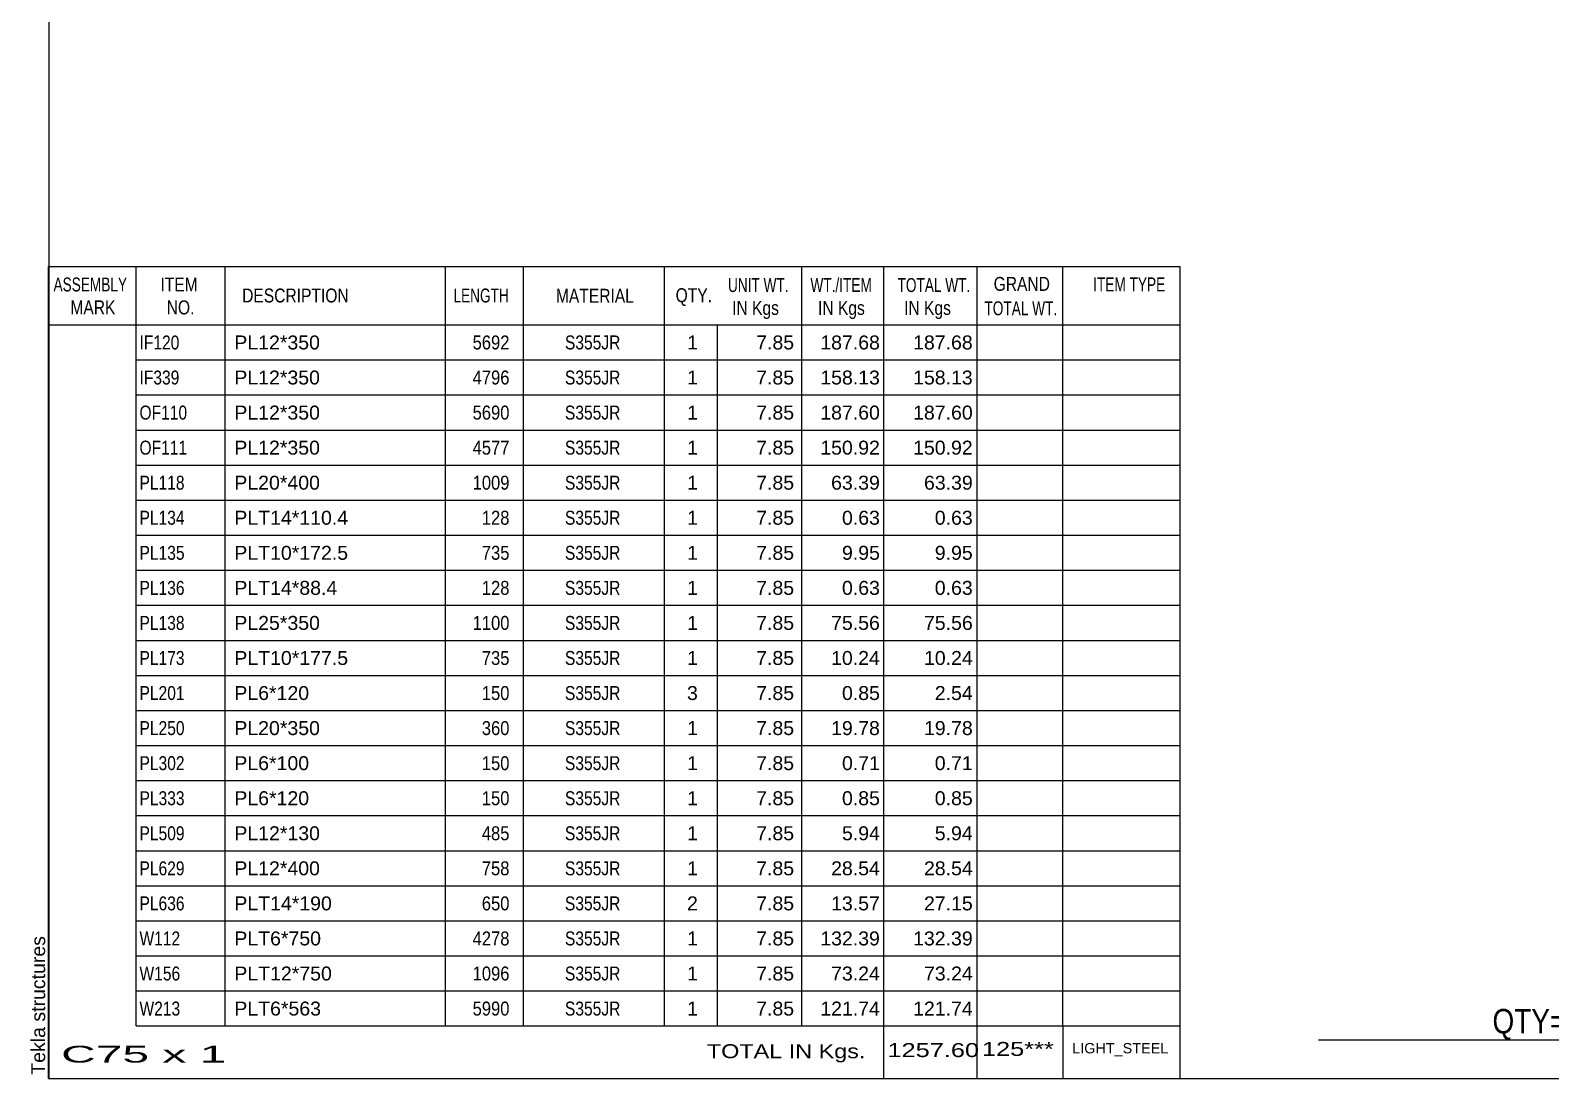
# Model space of a CAD drawing. Header units: millimetres. Extents: x -318 to 94, y -164 to 123.
# Drawn here: x -318.5 to -110.3, y -164.1 to -20.6 of the extents above; entities that cross this region are included whole.
import ezdxf

# ---------------------------------------------------------------- set-up
doc = ezdxf.new("R2010")
doc.units = ezdxf.units.MM
doc.styles.add('Arial', font='ARIAL.TTF', dxfattribs={"height": 0.2})
doc.styles.add('Arial Narrow', font='ARIALN.TTF', dxfattribs={"height": 0.2})

# ---------------------------------------------------------------- blocks, each defined once
blk = doc.blocks.new('Unknown-623327975-1210')
at = {"color": 5, "linetype": 'Continuous'}
for p, q in [((-315.98, 122.96), (-315.98, -164.04)), ((-315.98, -164.04), (94.02, -164.04))]:
    blk.add_line(p, q, dxfattribs=at)
at = {"color": 174, "linetype": 'Continuous', "style": 'Arial'}
blk.add_text('Tekla structures', height=1.9102, rotation=90, dxfattribs=at).set_placement((-316.48, -163.54))
blk = doc.blocks.new('CBS_BOM-623327975-4260')
at = {"color": 7, "linetype": 'Continuous'}
for p, q in [((-316.02, -60.87), (-316.02, -52.87)), ((-316.01, -52.87), (-161.09, -52.88)), ((-304.02, -60.87), (-304.02, -52.87)), ((-291.83, -60.87), (-291.83, -52.87)), ((-261.66, -60.87), (-261.66, -52.87)), ((-250.98, -60.87), (-250.98, -52.87)), ((-231.67, -60.87), (-231.67, -52.87)), ((-212.86, -60.87), (-212.86, -52.87)), ((-201.65, -60.87), (-201.65, -52.87)), ((-188.87, -60.87), (-188.87, -52.87)), ((-177.12, -60.87), (-177.12, -52.87)), ((-161.09, -52.88), (-161.1, -60.86)), ((-316.02, -60.87), (-161.09, -60.87)), ((-316.02, -65.67), (-316.02, -60.87)), ((-304.02, -65.67), (-304.02, -60.87)), ((-291.83, -65.67), (-291.83, -60.87)), ((-261.66, -65.67), (-261.66, -60.87)), ((-250.98, -65.67), (-250.98, -60.87)), ((-231.67, -65.67), (-231.67, -60.87)), ((-224.4, -65.67), (-224.4, -60.87)), ((-212.86, -65.67), (-212.86, -60.87)), ((-201.65, -65.67), (-201.65, -60.87)), ((-188.87, -65.67), (-188.87, -60.87)), ((-177.1, -65.67), (-177.1, -60.87)), ((-161.09, -60.88), (-161.09, -65.67)), ((-316.02, -70.47), (-316.02, -65.67)), ((-304.02, -65.67), (-161.09, -65.67)), ((-304.02, -70.47), (-304.02, -65.67)), ((-291.83, -70.47), (-291.83, -65.67)), ((-261.66, -70.47), (-261.66, -65.67)), ((-250.98, -70.47), (-250.98, -65.67)), ((-231.67, -70.47), (-231.67, -65.67)), ((-224.4, -70.47), (-224.4, -65.67)), ((-212.86, -70.47), (-212.86, -65.67)), ((-201.65, -70.47), (-201.65, -65.67)), ((-188.87, -70.47), (-188.87, -65.67)), ((-177.1, -70.47), (-177.1, -65.67)), ((-161.09, -65.68), (-161.09, -70.47)), ((-316.02, -75.27), (-316.02, -70.47)), ((-304.02, -70.47), (-161.09, -70.47)), ((-304.02, -75.27), (-304.02, -70.47)), ((-291.83, -75.27), (-291.83, -70.47)), ((-261.66, -75.27), (-261.66, -70.47)), ((-250.98, -75.27), (-250.98, -70.47)), ((-231.67, -75.27), (-231.67, -70.47)), ((-224.4, -75.27), (-224.4, -70.47)), ((-212.86, -75.27), (-212.86, -70.47)), ((-201.65, -75.27), (-201.65, -70.47)), ((-188.87, -75.27), (-188.87, -70.47)), ((-177.1, -75.27), (-177.1, -70.47)), ((-161.09, -70.48), (-161.09, -75.27)), ((-316.02, -80.07), (-316.02, -75.27)), ((-304.02, -75.27), (-161.09, -75.27)), ((-304.02, -80.07), (-304.02, -75.27)), ((-291.83, -80.07), (-291.83, -75.27)), ((-261.66, -80.07), (-261.66, -75.27)), ((-250.98, -80.07), (-250.98, -75.27)), ((-231.67, -80.07), (-231.67, -75.27)), ((-224.4, -80.07), (-224.4, -75.27)), ((-212.86, -80.07), (-212.86, -75.27)), ((-201.65, -80.07), (-201.65, -75.27)), ((-188.87, -80.07), (-188.87, -75.27)), ((-177.1, -80.07), (-177.1, -75.27)), ((-161.09, -75.28), (-161.09, -80.07)), ((-316.02, -84.87), (-316.02, -80.07)), ((-304.02, -80.07), (-161.09, -80.07)), ((-304.02, -84.87), (-304.02, -80.07)), ((-291.83, -84.87), (-291.83, -80.07)), ((-261.66, -84.87), (-261.66, -80.07)), ((-250.98, -84.87), (-250.98, -80.07)), ((-231.67, -84.87), (-231.67, -80.07)), ((-224.4, -84.87), (-224.4, -80.07)), ((-212.86, -84.87), (-212.86, -80.07)), ((-201.65, -84.87), (-201.65, -80.07)), ((-188.87, -84.87), (-188.87, -80.07)), ((-177.1, -84.87), (-177.1, -80.07)), ((-161.09, -80.08), (-161.09, -84.87)), ((-316.02, -89.67), (-316.02, -84.87)), ((-304.02, -84.87), (-161.09, -84.87)), ((-304.02, -89.67), (-304.02, -84.87)), ((-291.83, -89.67), (-291.83, -84.87)), ((-261.66, -89.67), (-261.66, -84.87)), ((-250.98, -89.67), (-250.98, -84.87)), ((-231.67, -89.67), (-231.67, -84.87)), ((-224.4, -89.67), (-224.4, -84.87)), ((-212.86, -89.67), (-212.86, -84.87)), ((-201.65, -89.67), (-201.65, -84.87)), ((-188.87, -89.67), (-188.87, -84.87)), ((-177.1, -89.67), (-177.1, -84.87)), ((-161.09, -84.88), (-161.09, -89.67)), ((-316.02, -94.47), (-316.02, -89.67)), ((-304.02, -89.67), (-161.09, -89.67)), ((-304.02, -94.47), (-304.02, -89.67)), ((-291.83, -94.47), (-291.83, -89.67)), ((-261.66, -94.47), (-261.66, -89.67)), ((-250.98, -94.47), (-250.98, -89.67)), ((-231.67, -94.47), (-231.67, -89.67)), ((-224.4, -94.47), (-224.4, -89.67)), ((-212.86, -94.47), (-212.86, -89.67)), ((-201.65, -94.47), (-201.65, -89.67)), ((-188.87, -94.47), (-188.87, -89.67)), ((-177.1, -94.47), (-177.1, -89.67)), ((-161.09, -89.68), (-161.09, -94.47)), ((-316.02, -99.27), (-316.02, -94.47)), ((-304.02, -94.47), (-161.09, -94.47)), ((-304.02, -99.27), (-304.02, -94.47)), ((-291.83, -99.27), (-291.83, -94.47)), ((-261.66, -99.27), (-261.66, -94.47)), ((-250.98, -99.27), (-250.98, -94.47)), ((-231.67, -99.27), (-231.67, -94.47)), ((-224.4, -99.27), (-224.4, -94.47)), ((-212.86, -99.27), (-212.86, -94.47)), ((-201.65, -99.27), (-201.65, -94.47)), ((-188.87, -99.27), (-188.87, -94.47)), ((-177.1, -99.27), (-177.1, -94.47)), ((-161.09, -94.48), (-161.09, -99.27)), ((-316.02, -104.07), (-316.02, -99.27)), ((-304.02, -99.27), (-161.09, -99.27)), ((-304.02, -104.07), (-304.02, -99.27)), ((-291.83, -104.07), (-291.83, -99.27)), ((-261.66, -104.07), (-261.66, -99.27)), ((-250.98, -104.07), (-250.98, -99.27)), ((-231.67, -104.07), (-231.67, -99.27)), ((-224.4, -104.07), (-224.4, -99.27)), ((-212.86, -104.07), (-212.86, -99.27)), ((-201.65, -104.07), (-201.65, -99.27)), ((-188.87, -104.07), (-188.87, -99.27)), ((-177.1, -104.07), (-177.1, -99.27)), ((-161.09, -99.28), (-161.09, -104.07)), ((-316.02, -108.87), (-316.02, -104.07)), ((-304.02, -104.07), (-161.09, -104.07)), ((-304.02, -108.87), (-304.02, -104.07)), ((-291.83, -108.87), (-291.83, -104.07)), ((-261.66, -108.87), (-261.66, -104.07)), ((-250.98, -108.87), (-250.98, -104.07)), ((-231.67, -108.87), (-231.67, -104.07)), ((-224.4, -108.87), (-224.4, -104.07)), ((-212.86, -108.87), (-212.86, -104.07)), ((-201.65, -108.87), (-201.65, -104.07)), ((-188.87, -108.87), (-188.87, -104.07)), ((-177.1, -108.87), (-177.1, -104.07)), ((-161.09, -104.08), (-161.09, -108.87)), ((-316.02, -113.67), (-316.02, -108.87)), ((-304.02, -108.87), (-161.09, -108.87)), ((-304.02, -113.67), (-304.02, -108.87)), ((-291.83, -113.67), (-291.83, -108.87)), ((-261.66, -113.67), (-261.66, -108.87)), ((-250.98, -113.67), (-250.98, -108.87)), ((-231.67, -113.67), (-231.67, -108.87)), ((-224.4, -113.67), (-224.4, -108.87)), ((-212.86, -113.67), (-212.86, -108.87)), ((-201.65, -113.67), (-201.65, -108.87)), ((-188.87, -113.67), (-188.87, -108.87)), ((-177.1, -113.67), (-177.1, -108.87)), ((-161.09, -108.88), (-161.09, -113.67)), ((-316.02, -118.47), (-316.02, -113.67)), ((-304.02, -113.67), (-161.09, -113.67)), ((-304.02, -118.47), (-304.02, -113.67)), ((-291.83, -118.47), (-291.83, -113.67)), ((-261.66, -118.47), (-261.66, -113.67)), ((-250.98, -118.47), (-250.98, -113.67)), ((-231.67, -118.47), (-231.67, -113.67)), ((-224.4, -118.47), (-224.4, -113.67)), ((-212.86, -118.47), (-212.86, -113.67)), ((-201.65, -118.47), (-201.65, -113.67)), ((-188.87, -118.47), (-188.87, -113.67)), ((-177.1, -118.47), (-177.1, -113.67)), ((-161.09, -113.68), (-161.09, -118.47)), ((-316.02, -123.27), (-316.02, -118.47)), ((-304.02, -118.47), (-161.09, -118.47)), ((-304.02, -123.27), (-304.02, -118.47)), ((-291.83, -123.27), (-291.83, -118.47)), ((-261.66, -123.27), (-261.66, -118.47)), ((-250.98, -123.27), (-250.98, -118.47)), ((-231.67, -123.27), (-231.67, -118.47)), ((-224.4, -123.27), (-224.4, -118.47)), ((-212.86, -123.27), (-212.86, -118.47)), ((-201.65, -123.27), (-201.65, -118.47)), ((-188.87, -123.27), (-188.87, -118.47)), ((-177.1, -123.27), (-177.1, -118.47)), ((-161.09, -118.48), (-161.09, -123.27)), ((-316.02, -128.07), (-316.02, -123.27)), ((-304.02, -123.27), (-161.09, -123.27)), ((-304.02, -128.07), (-304.02, -123.27)), ((-291.83, -128.07), (-291.83, -123.27)), ((-261.66, -128.07), (-261.66, -123.27)), ((-250.98, -128.07), (-250.98, -123.27)), ((-231.67, -128.07), (-231.67, -123.27)), ((-224.4, -128.07), (-224.4, -123.27)), ((-212.86, -128.07), (-212.86, -123.27)), ((-201.65, -128.07), (-201.65, -123.27)), ((-188.87, -128.07), (-188.87, -123.27)), ((-177.1, -128.07), (-177.1, -123.27)), ((-161.09, -123.28), (-161.09, -128.07)), ((-316.02, -132.87), (-316.02, -128.07)), ((-304.02, -128.07), (-161.09, -128.07)), ((-304.02, -132.87), (-304.02, -128.07)), ((-291.83, -132.87), (-291.83, -128.07)), ((-261.66, -132.87), (-261.66, -128.07)), ((-250.98, -132.87), (-250.98, -128.07)), ((-231.67, -132.87), (-231.67, -128.07)), ((-224.4, -132.87), (-224.4, -128.07)), ((-212.86, -132.87), (-212.86, -128.07)), ((-201.65, -132.87), (-201.65, -128.07)), ((-188.87, -132.87), (-188.87, -128.07)), ((-177.1, -132.87), (-177.1, -128.07)), ((-161.09, -128.08), (-161.09, -132.87)), ((-316.02, -137.67), (-316.02, -132.87)), ((-304.02, -132.87), (-161.09, -132.87)), ((-304.02, -137.67), (-304.02, -132.87)), ((-291.83, -137.67), (-291.83, -132.87)), ((-261.66, -137.67), (-261.66, -132.87)), ((-250.98, -137.67), (-250.98, -132.87)), ((-231.67, -137.67), (-231.67, -132.87)), ((-224.4, -137.67), (-224.4, -132.87)), ((-212.86, -137.67), (-212.86, -132.87)), ((-201.65, -137.67), (-201.65, -132.87)), ((-188.87, -137.67), (-188.87, -132.87)), ((-177.1, -137.67), (-177.1, -132.87)), ((-161.09, -132.88), (-161.09, -137.67)), ((-316.02, -142.47), (-316.02, -137.67)), ((-304.02, -137.67), (-161.09, -137.67)), ((-304.02, -142.47), (-304.02, -137.67)), ((-291.83, -142.47), (-291.83, -137.67)), ((-261.66, -142.47), (-261.66, -137.67)), ((-250.98, -142.47), (-250.98, -137.67)), ((-231.67, -142.47), (-231.67, -137.67)), ((-224.4, -142.47), (-224.4, -137.67)), ((-212.86, -142.47), (-212.86, -137.67)), ((-201.65, -142.47), (-201.65, -137.67)), ((-188.87, -142.47), (-188.87, -137.67)), ((-177.1, -142.47), (-177.1, -137.67)), ((-161.09, -137.68), (-161.09, -142.47)), ((-316.02, -147.27), (-316.02, -142.47)), ((-304.02, -142.47), (-161.09, -142.47)), ((-304.02, -147.27), (-304.02, -142.47)), ((-291.83, -147.27), (-291.83, -142.47)), ((-261.66, -147.27), (-261.66, -142.47)), ((-250.98, -147.27), (-250.98, -142.47)), ((-231.67, -147.27), (-231.67, -142.47)), ((-224.4, -147.27), (-224.4, -142.47)), ((-212.86, -147.27), (-212.86, -142.47)), ((-201.65, -147.27), (-201.65, -142.47)), ((-188.87, -147.27), (-188.87, -142.47)), ((-177.1, -147.27), (-177.1, -142.47)), ((-161.09, -142.48), (-161.09, -147.27)), ((-316.02, -152.07), (-316.02, -147.27)), ((-304.02, -147.27), (-161.09, -147.27)), ((-304.02, -152.07), (-304.02, -147.27)), ((-291.83, -152.07), (-291.83, -147.27)), ((-261.66, -152.07), (-261.66, -147.27)), ((-250.98, -152.07), (-250.98, -147.27)), ((-231.67, -152.07), (-231.67, -147.27)), ((-224.4, -152.07), (-224.4, -147.27)), ((-212.86, -152.07), (-212.86, -147.27)), ((-201.65, -152.07), (-201.65, -147.27)), ((-188.87, -152.07), (-188.87, -147.27)), ((-177.1, -152.07), (-177.1, -147.27)), ((-161.09, -147.28), (-161.09, -152.07)), ((-316.02, -156.87), (-316.02, -152.07)), ((-304.02, -152.07), (-161.09, -152.07)), ((-304.02, -156.87), (-304.02, -152.07)), ((-291.83, -156.87), (-291.83, -152.07)), ((-261.66, -156.87), (-261.66, -152.07)), ((-250.98, -156.87), (-250.98, -152.07)), ((-231.67, -156.87), (-231.67, -152.07)), ((-224.4, -156.87), (-224.4, -152.07)), ((-212.86, -156.87), (-212.86, -152.07)), ((-201.65, -156.87), (-201.65, -152.07)), ((-188.87, -156.87), (-188.87, -152.07)), ((-177.1, -156.87), (-177.1, -152.07)), ((-161.09, -152.08), (-161.09, -156.87)), ((-316.02, -164.07), (-316.02, -156.89)), ((-304.02, -156.87), (-161.09, -156.87)), ((-201.65, -164.07), (-201.65, -156.89)), ((-188.87, -164.07), (-188.87, -156.89)), ((-177.06, -164.07), (-177.06, -156.89)), ((-161.09, -156.87), (-161.09, -164.07)), ((-316.02, -164.07), (-161.09, -164.07))]:
    blk.add_line(p, q, dxfattribs=at)
at = {"color": 3, "linetype": 'Continuous', "style": 'Arial'}
for s, height, width, p in [('ASSEMBLY', 1.91, 0.7, (-315.33, -56.3)), ('ITEM', 1.91, 0.8, (-300.69, -56.3)), ('DESCRIPTION', 1.9102, 0.8, (-289.5, -57.81)), ('LENGTH', 1.91, 0.7, (-260.56, -57.81)), ('MATERIAL', 1.91, 0.8, (-246.53, -57.85)), ('QTY.', 1.91, 0.8, (-230.14, -57.77)), ('UNIT WT.', 1.91, 0.7, (-222.97, -56.38)), ('WT./ITEM', 1.91, 0.7, (-211.68, -56.38)), ('TOTAL WT.', 1.91, 0.7, (-199.75, -56.38)), ('GRAND', 1.91, 0.8, (-186.59, -56.22)), ('ITEM TYPE', 1.91, 0.7, (-172.96, -56.29)), ('MARK', 1.91, 0.8, (-313.02, -59.44)), ('NO.', 1.91, 0.8, (-299.83, -59.44)), ('IN Kgs', 1.91, 0.8, (-222.4, -59.51)), ('IN Kgs', 1.91, 0.8, (-210.64, -59.51)), ('IN Kgs', 1.91, 0.8, (-198.85, -59.51)), ('TOTAL WT.', 1.91, 0.7, (-187.85, -59.56))]:
    blk.add_text(s, height=height, dxfattribs=dict(at, width=width)).set_placement(p)
at = {"color": 7, "linetype": 'Continuous', "style": 'Arial'}
for s, width, p in [('IF120', 0.8, (-303.56, -64.24)), ('5692', 0.85, (-257.94, -64.24)), ('S355JR', 0.8, (-245.3, -64.24)), ('IF339', 0.8, (-303.56, -69.04)), ('4796', 0.85, (-257.94, -69.04)), ('S355JR', 0.8, (-245.3, -69.04)), ('OF110', 0.8, (-303.56, -73.84)), ('5690', 0.85, (-257.94, -73.84)), ('S355JR', 0.8, (-245.3, -73.84)), ('OF111', 0.8, (-303.56, -78.64)), ('4577', 0.85, (-257.94, -78.64)), ('S355JR', 0.8, (-245.3, -78.64)), ('PL118', 0.8, (-303.56, -83.44)), ('1009', 0.85, (-257.94, -83.44)), ('S355JR', 0.8, (-245.3, -83.44)), ('PL134', 0.8, (-303.56, -88.24)), ('128', 0.85, (-256.68, -88.24)), ('S355JR', 0.8, (-245.3, -88.24)), ('PL135', 0.8, (-303.56, -93.04)), ('735', 0.85, (-256.68, -93.04)), ('S355JR', 0.8, (-245.3, -93.04)), ('PL136', 0.8, (-303.56, -97.84)), ('128', 0.85, (-256.68, -97.84)), ('S355JR', 0.8, (-245.3, -97.84)), ('PL138', 0.8, (-303.56, -102.64)), ('1100', 0.85, (-257.94, -102.64)), ('S355JR', 0.8, (-245.3, -102.64)), ('PL173', 0.8, (-303.56, -107.44)), ('735', 0.85, (-256.68, -107.44)), ('S355JR', 0.8, (-245.3, -107.44)), ('PL201', 0.8, (-303.56, -112.24)), ('150', 0.85, (-256.68, -112.24)), ('S355JR', 0.8, (-245.3, -112.24)), ('PL250', 0.8, (-303.56, -117.04)), ('360', 0.85, (-256.68, -117.04)), ('S355JR', 0.8, (-245.3, -117.04)), ('PL302', 0.8, (-303.56, -121.84)), ('150', 0.85, (-256.68, -121.84)), ('S355JR', 0.8, (-245.3, -121.84)), ('PL333', 0.8, (-303.56, -126.64)), ('150', 0.85, (-256.68, -126.64)), ('S355JR', 0.8, (-245.3, -126.64)), ('PL509', 0.8, (-303.56, -131.44)), ('485', 0.85, (-256.68, -131.44)), ('S355JR', 0.8, (-245.3, -131.44)), ('PL629', 0.8, (-303.56, -136.24)), ('758', 0.85, (-256.68, -136.24)), ('S355JR', 0.8, (-245.3, -136.24)), ('PL636', 0.8, (-303.56, -141.04)), ('650', 0.85, (-256.68, -141.04)), ('S355JR', 0.8, (-245.3, -141.04)), ('W112', 0.8, (-303.56, -145.84)), ('4278', 0.85, (-257.94, -145.84)), ('S355JR', 0.8, (-245.3, -145.84)), ('W156', 0.8, (-303.56, -150.64)), ('1096', 0.85, (-257.94, -150.64)), ('S355JR', 0.8, (-245.3, -150.64)), ('W213', 0.8, (-303.56, -155.44)), ('5990', 0.85, (-257.94, -155.44)), ('S355JR', 0.8, (-245.3, -155.44))]:
    blk.add_text(s, height=1.91, dxfattribs=dict(at, width=width)).set_placement(p)
for s, height, p in [('PL12*350', 1.91, (-290.57, -64.24)), ('1', 1.91, (-228.58, -64.24)), ('7.85', 1.91, (-219.11, -64.24)), ('187.68', 1.91, (-210.33, -64.24)), ('187.68', 1.91, (-197.62, -64.24)), ('PL12*350', 1.91, (-290.57, -69.04)), ('1', 1.91, (-228.58, -69.04)), ('7.85', 1.91, (-219.11, -69.04)), ('158.13', 1.91, (-210.33, -69.04)), ('158.13', 1.91, (-197.62, -69.04)), ('PL12*350', 1.91, (-290.57, -73.84)), ('1', 1.91, (-228.58, -73.84)), ('7.85', 1.91, (-219.11, -73.84)), ('187.60', 1.91, (-210.33, -73.84)), ('187.60', 1.91, (-197.62, -73.84)), ('PL12*350', 1.91, (-290.57, -78.64)), ('1', 1.91, (-228.58, -78.64)), ('7.85', 1.91, (-219.11, -78.64)), ('150.92', 1.91, (-210.33, -78.64)), ('150.92', 1.91, (-197.62, -78.64)), ('PL20*400', 1.91, (-290.57, -83.44)), ('1', 1.91, (-228.58, -83.44)), ('7.85', 1.91, (-219.11, -83.44)), ('63.39', 1.91, (-208.85, -83.44)), ('63.39', 1.91, (-196.13, -83.44)), ('PLT14*110.4', 1.9102, (-290.57, -88.24)), ('1', 1.91, (-228.58, -88.24)), ('7.85', 1.91, (-219.11, -88.24)), ('0.63', 1.91, (-207.36, -88.24)), ('0.63', 1.91, (-194.65, -88.24)), ('PLT10*172.5', 1.9102, (-290.57, -93.04)), ('1', 1.91, (-228.58, -93.04)), ('7.85', 1.91, (-219.11, -93.04)), ('9.95', 1.91, (-207.36, -93.04)), ('9.95', 1.91, (-194.65, -93.04)), ('PLT14*88.4', 1.91, (-290.57, -97.84)), ('1', 1.91, (-228.58, -97.84)), ('7.85', 1.91, (-219.11, -97.84)), ('0.63', 1.91, (-207.36, -97.84)), ('0.63', 1.91, (-194.65, -97.84)), ('PL25*350', 1.91, (-290.57, -102.64)), ('1', 1.91, (-228.58, -102.64)), ('7.85', 1.91, (-219.11, -102.64)), ('75.56', 1.91, (-208.85, -102.64)), ('75.56', 1.91, (-196.13, -102.64)), ('PLT10*177.5', 1.9102, (-290.57, -107.44)), ('1', 1.91, (-228.58, -107.44)), ('7.85', 1.91, (-219.11, -107.44)), ('10.24', 1.91, (-208.85, -107.44)), ('10.24', 1.91, (-196.13, -107.44)), ('PL6*120', 1.91, (-290.57, -112.24)), ('3', 1.91, (-228.58, -112.24)), ('7.85', 1.91, (-219.11, -112.24)), ('0.85', 1.91, (-207.36, -112.24)), ('2.54', 1.91, (-194.65, -112.24)), ('PL20*350', 1.91, (-290.57, -117.04)), ('1', 1.91, (-228.58, -117.04)), ('7.85', 1.91, (-219.11, -117.04)), ('19.78', 1.91, (-208.85, -117.04)), ('19.78', 1.91, (-196.13, -117.04)), ('PL6*100', 1.91, (-290.57, -121.84)), ('1', 1.91, (-228.58, -121.84)), ('7.85', 1.91, (-219.11, -121.84)), ('0.71', 1.91, (-207.36, -121.84)), ('0.71', 1.91, (-194.65, -121.84)), ('PL6*120', 1.91, (-290.57, -126.64)), ('1', 1.91, (-228.58, -126.64)), ('7.85', 1.91, (-219.11, -126.64)), ('0.85', 1.91, (-207.36, -126.64)), ('0.85', 1.91, (-194.65, -126.64)), ('PL12*130', 1.91, (-290.57, -131.44)), ('1', 1.91, (-228.58, -131.44)), ('7.85', 1.91, (-219.11, -131.44)), ('5.94', 1.91, (-207.36, -131.44)), ('5.94', 1.91, (-194.65, -131.44)), ('PL12*400', 1.91, (-290.57, -136.24)), ('1', 1.91, (-228.58, -136.24)), ('7.85', 1.91, (-219.11, -136.24)), ('28.54', 1.91, (-208.85, -136.24)), ('28.54', 1.91, (-196.13, -136.24)), ('PLT14*190', 1.91, (-290.57, -141.04)), ('2', 1.91, (-228.58, -141.04)), ('7.85', 1.91, (-219.11, -141.04)), ('13.57', 1.91, (-208.85, -141.04)), ('27.15', 1.91, (-196.13, -141.04)), ('PLT6*750', 1.91, (-290.57, -145.84)), ('1', 1.91, (-228.58, -145.84)), ('7.85', 1.91, (-219.11, -145.84)), ('132.39', 1.91, (-210.33, -145.84)), ('132.39', 1.91, (-197.62, -145.84)), ('PLT12*750', 1.91, (-290.57, -150.64)), ('1', 1.91, (-228.58, -150.64)), ('7.85', 1.91, (-219.11, -150.64)), ('73.24', 1.91, (-208.85, -150.64)), ('73.24', 1.91, (-196.13, -150.64)), ('PLT6*563', 1.91, (-290.57, -155.44)), ('1', 1.91, (-228.58, -155.44)), ('7.85', 1.91, (-219.11, -155.44)), ('121.74', 1.91, (-210.33, -155.44)), ('121.74', 1.91, (-197.62, -155.44))]:
    blk.add_text(s, height=height, dxfattribs=at).set_placement(p)
at = {"color": 6, "linetype": 'Continuous', "style": 'Arial'}
for s, height, width, p in [('C75 x 1', 2.292, 2.05, (-314.29, -161.88)), ('TOTAL IN Kgs.', 1.9102, 1.2, (-225.86, -161.28)), ('1257.60', 1.91, 1.3, (-201.13, -161.13)), ('125***', 1.91, 1.3, (-188.19, -160.97))]:
    blk.add_text(s, height=height, dxfattribs=dict(at, width=width)).set_placement(p)
blk.add_text('LIGHT_STEEL', height=1.4135, dxfattribs=at).set_placement((-175.84, -160.62))
blk = doc.blocks.new('CBS_CALLOFF-623327975-4261')
at = {"color": 7, "linetype": 'Continuous'}
blk.add_line((-142.11, -158.77), (-25.87, -158.79), dxfattribs=at)
at = {"color": 3, "linetype": 'Continuous', "style": 'Arial Narrow'}
blk.add_text('QTY= 1 Nos.      COLUMN     MKD : C75', height=3.3405, dxfattribs=at).set_placement((-118.28, -157.88))

msp = doc.modelspace()

# ---------------------------------------------------------------- block references
for name in ['Unknown-623327975-1210', 'CBS_BOM-623327975-4260', 'CBS_CALLOFF-623327975-4261']:
    msp.add_blockref(name, (0, 0))

doc.saveas('drawing.dxf')
